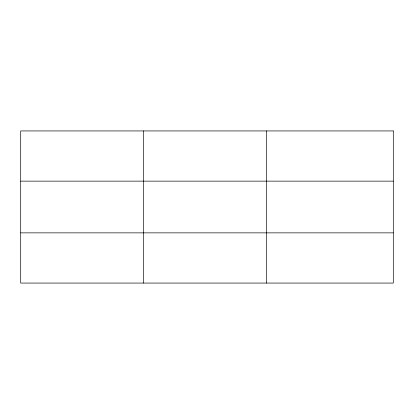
<?xml version="1.0" encoding="UTF-8"?>
<svg xmlns="http://www.w3.org/2000/svg" width="414" height="414" viewBox="0 0 414 414"><rect width="100%" height="100%" fill="white"/><g stroke="black" fill="none" stroke-linecap="round" stroke-linejoin="round"><path stroke-width="0.62" d="M143.658 283.067L143.658 130.933M266.616 283.067L266.616 130.933M20.7 181.135L393.3 181.135M20.7 232.865L393.3 232.865M393.3 130.933L393.3 283.067L20.7 283.067L20.7 130.933L393.3 130.933"/></g></svg>
